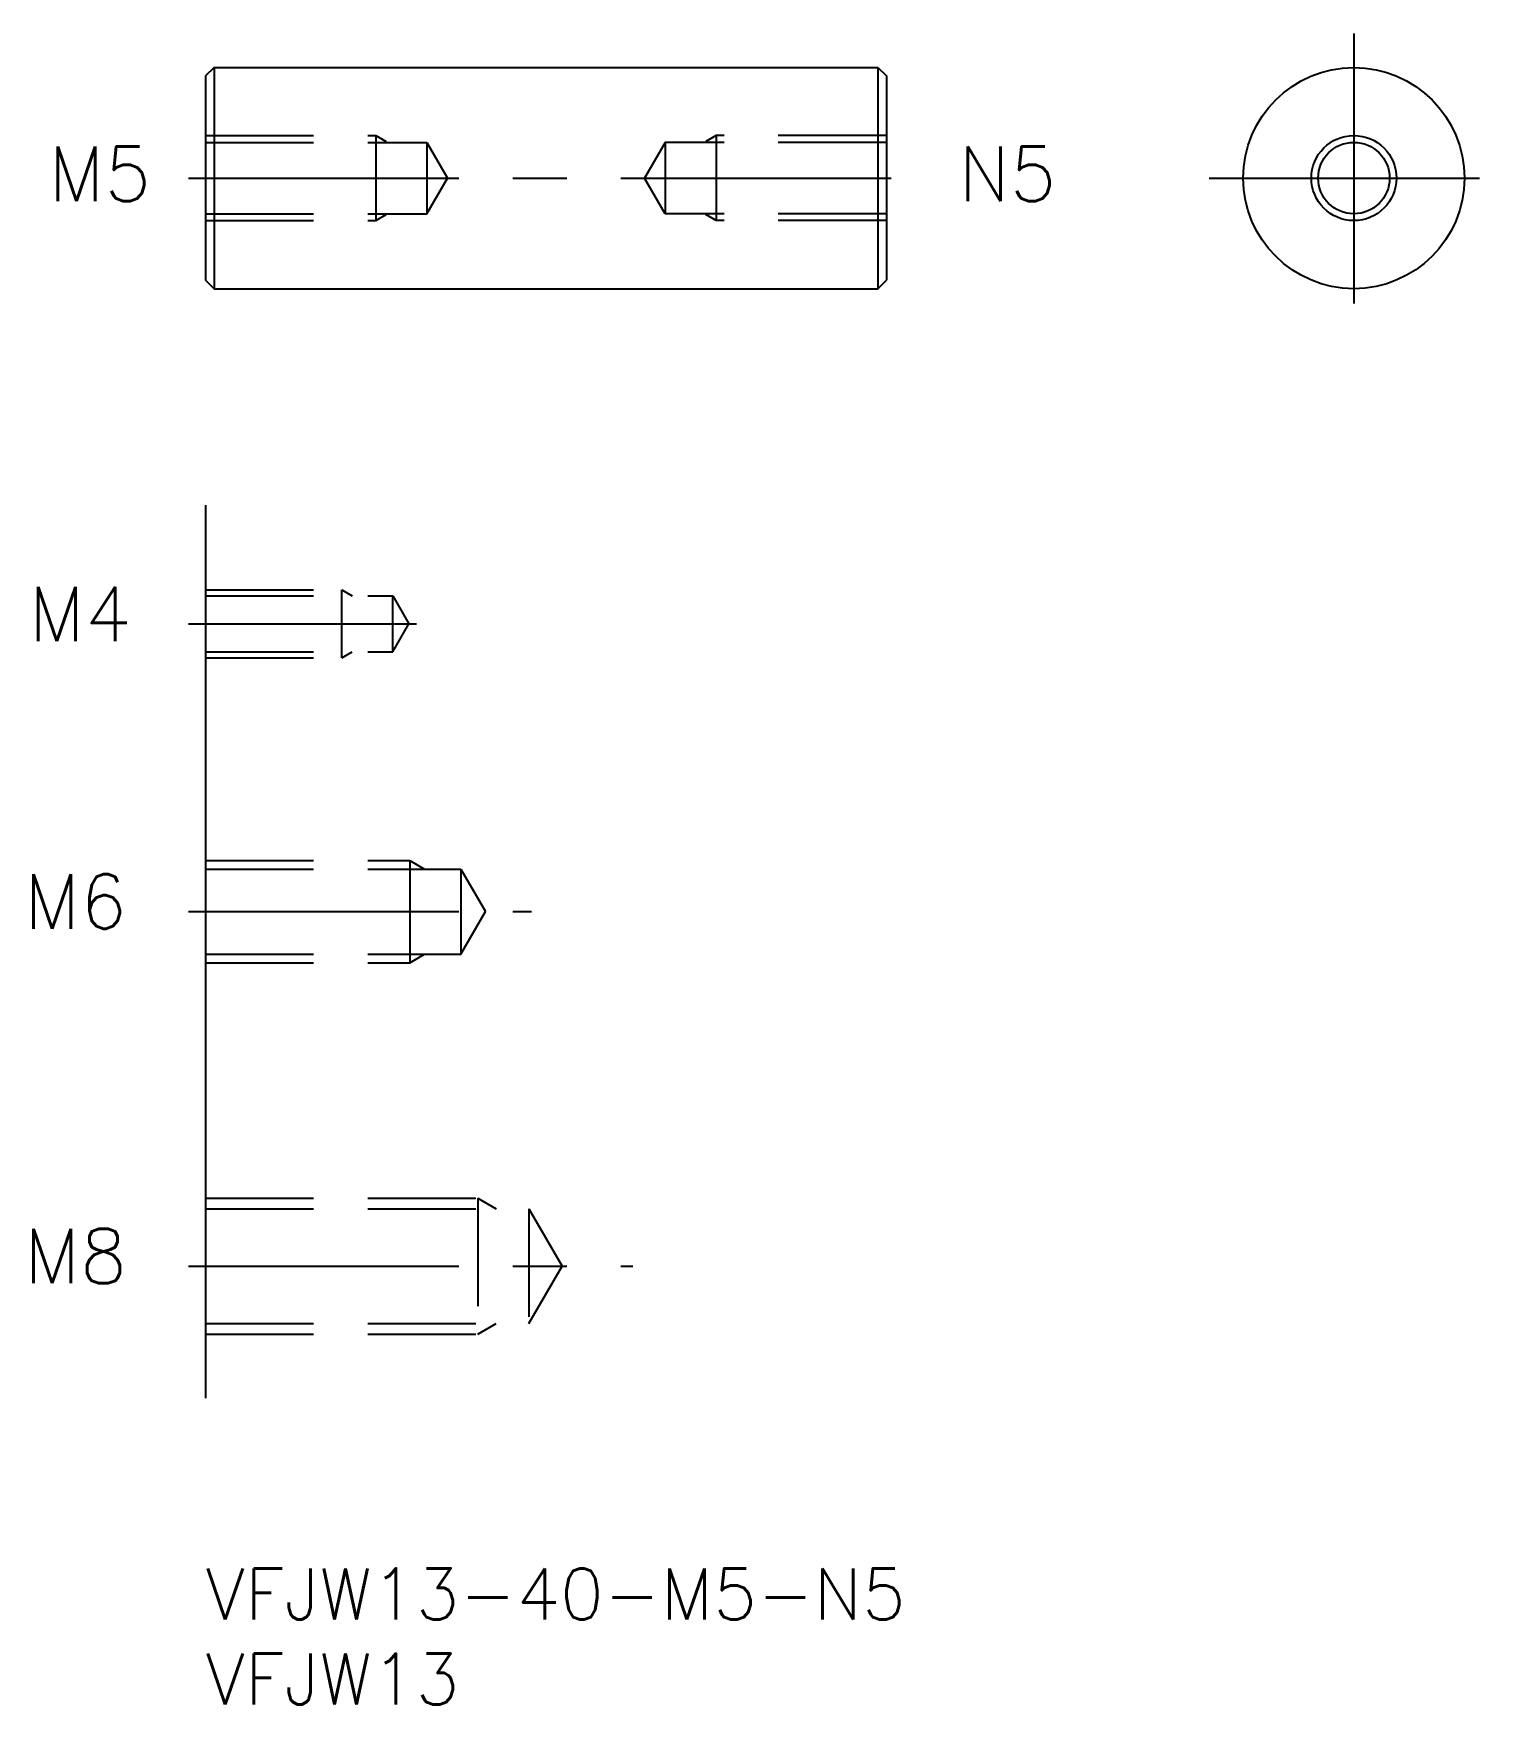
# Model space of a CAD drawing. Extents: x -10.1 to 76, y -8 to 90.2.
import ezdxf

# ---------------------------------------------------------------- set-up
doc = ezdxf.new("R2010")
doc.units = 0
doc.header["$LTSCALE"] = 0.5
doc.linetypes.add('CENTER', pattern=[50.8, 31.75, -6.35, 6.35, -6.35])
doc.linetypes.add('DASHED', pattern=[19.05, 12.7, -6.35])
for name, color, linetype in [('MSM_CENTER', 1, 'CENTER'), ('MSM_CONTINUOUS', 7, 'CONTINUOUS'), ('MSM_DASHED', 4, 'DASHED'), ('MSM_NARROW', 5, 'CONTINUOUS'), ('MSM_PART_NUMBER', 7, 'CONTINUOUS')]:
    doc.layers.add(name, color=color, linetype=linetype)
doc.styles.get("Standard").update_dxf_attribs({"font": 'txt.shx', "height": 3, "bigfont": 'bigfont.shx'})

# ---------------------------------------------------------------- blocks, each defined once
blk = doc.blocks.new('*U4')
at = {"layer": 'MSM_PART_NUMBER'}
blk.add_text('VFJW13-40-M5-N5', height=3, dxfattribs=at).set_placement((0, -3))
blk = doc.blocks.new('*U5')
at = {"layer": 'MSM_PART_NUMBER'}
blk.add_text('VFJW13', height=3, dxfattribs=at).set_placement((0, -8))

msp = doc.modelspace()

# ---------------------------------------------------------------- linework, layer by layer
at = {"layer": 'MSM_CENTER'}
for p, q in [((67.471, 90.207), (67.471, 73.207)), ((-1, 81.707), (41, 81.707)), ((58.971, 81.707), (75.971, 81.707)), ((-1, 55.514), (12.395, 55.514)), ((-1, 38.597), (19.149, 38.597)), ((-1, 17.76), (25.114, 17.76))]:
    msp.add_line(p, q, dxfattribs=at)
at = {"layer": 'MSM_CONTINUOUS'}
for p, q in [((0.5, 88.207), (0, 87.707)), ((0, 87.707), (0, 75.707)), ((0.5, 88.207), (39.5, 88.207)), ((0.5, 88.207), (0.5, 75.207)), ((39.5, 88.207), (39.5, 75.207)), ((39.5, 88.207), (40, 87.707)), ((40, 87.707), (40, 75.707)), ((0, 75.707), (0.5, 75.207)), ((39.5, 75.207), (40, 75.707)), ((0.5, 75.207), (39.5, 75.207)), ((0, 62.476), (0, 10))]:
    msp.add_line(p, q, dxfattribs=at)
for radius in [6.5, 2.1]:
    msp.add_circle((67.471, 81.707), radius, dxfattribs=at)
at = {"layer": 'MSM_DASHED'}
for p, q in [((0, 84.207), (10, 84.207)), ((0, 83.807), (13, 83.807)), ((10, 84.207), (10, 79.207)), ((10, 84.207), (10.606, 83.857)), ((13, 83.807), (13, 79.607)), ((13, 83.807), (14.212, 81.707)), ((27, 83.807), (25.788, 81.707)), ((27, 83.807), (27, 79.607)), ((40, 83.807), (27, 83.807)), ((30, 84.207), (29.394, 83.857)), ((30, 84.207), (30, 79.207)), ((40, 84.207), (30, 84.207)), ((13, 79.607), (14.212, 81.707)), ((27, 79.607), (25.788, 81.707)), ((0, 79.607), (13, 79.607)), ((10, 79.207), (10.606, 79.557)), ((40, 79.607), (27, 79.607)), ((30, 79.207), (29.394, 79.557)), ((0, 79.207), (10, 79.207)), ((40, 79.207), (30, 79.207)), ((0, 57.514), (8, 57.514)), ((0, 57.164), (11, 57.164)), ((8, 53.514), (8, 57.514)), ((8, 57.514), (8.606, 57.164)), ((11, 57.164), (11.953, 55.514)), ((11, 53.864), (11, 57.164)), ((11, 53.864), (11.953, 55.514)), ((0, 53.864), (11, 53.864)), ((0, 53.514), (8, 53.514)), ((8, 53.514), (8.606, 53.864)), ((0, 41.597), (12, 41.597)), ((12, 41.597), (12, 35.597)), ((12, 41.597), (12.866, 41.097)), ((0, 41.097), (15, 41.097)), ((15, 41.097), (15, 36.097)), ((15, 41.097), (16.443, 38.597)), ((15, 36.097), (16.443, 38.597)), ((0, 36.097), (15, 36.097)), ((0, 35.597), (12, 35.597)), ((12, 35.597), (12.866, 36.097)), ((0, 21.76), (16, 21.76)), ((16, 21.76), (16, 13.76)), ((16, 21.76), (17.083, 21.135)), ((0, 21.135), (19, 21.135)), ((19, 21.135), (20.949, 17.76)), ((19, 21.135), (19, 14.385)), ((19, 14.385), (20.949, 17.76)), ((0, 14.385), (19, 14.385)), ((0, 13.76), (16, 13.76)), ((16, 13.76), (17.083, 14.385))]:
    msp.add_line(p, q, dxfattribs=at)
at = {"layer": 'MSM_NARROW'}
msp.add_circle((67.471, 81.707), 2.5, dxfattribs=at)

# ---------------------------------------------------------------- block references
at = {"layer": 'MSM_CONTINUOUS'}
for name in ['*U4', '*U5']:
    msp.add_blockref(name, (0, 0), dxfattribs=at)

# ---------------------------------------------------------------- texts
for s, p in [('M5', (-9.223, 80.354)), ('N5', (44.241, 80.354)), ('M4', (-10.389, 54.494)), ('M6', (-10.662, 37.592)), ('M8', (-10.662, 16.756))]:
    msp.add_text(s, height=3.2, dxfattribs=at).set_placement(p)

doc.saveas('drawing.dxf')
